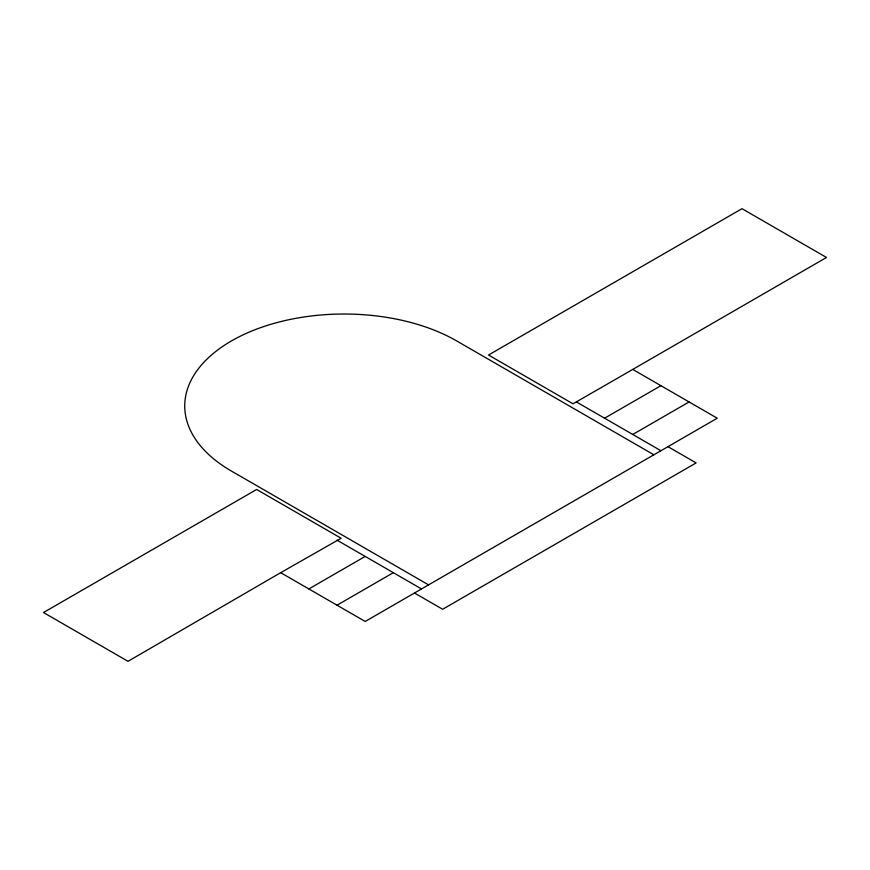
<?xml version="1.0" encoding="UTF-8"?>
<svg xmlns="http://www.w3.org/2000/svg" width="870" height="870" viewBox="0 0 870 870"><rect width="100%" height="100%" fill="white"/><g stroke="black" fill="none" stroke-linecap="round" stroke-linejoin="round"><path stroke-width="1.3" d="M280.695 572.678L127.999 661.32L43.5 612.534L256.65 489.473L341.138 538.258L280.695 572.678L365.193 621.463L717.25 418.209L632.751 369.424L573.015 403.81L488.527 355.025L742.001 208.68L826.5 257.466L632.751 369.424M308.861 588.946L365.193 556.419M604.585 418.209L660.917 385.682M337.027 605.205L393.36 572.678M632.751 434.467L689.083 401.951M667.964 446.658L696.12 462.927L442.645 609.272L414.479 593.014M576.429 401.951L660.917 450.725M653.881 454.792L456.728 340.964A159.319 91.981 0 0 0 231.409 340.964A159.319 91.981 0 0 0 231.409 471.051L428.562 584.879M337.027 540.161L421.515 588.946"/></g></svg>
